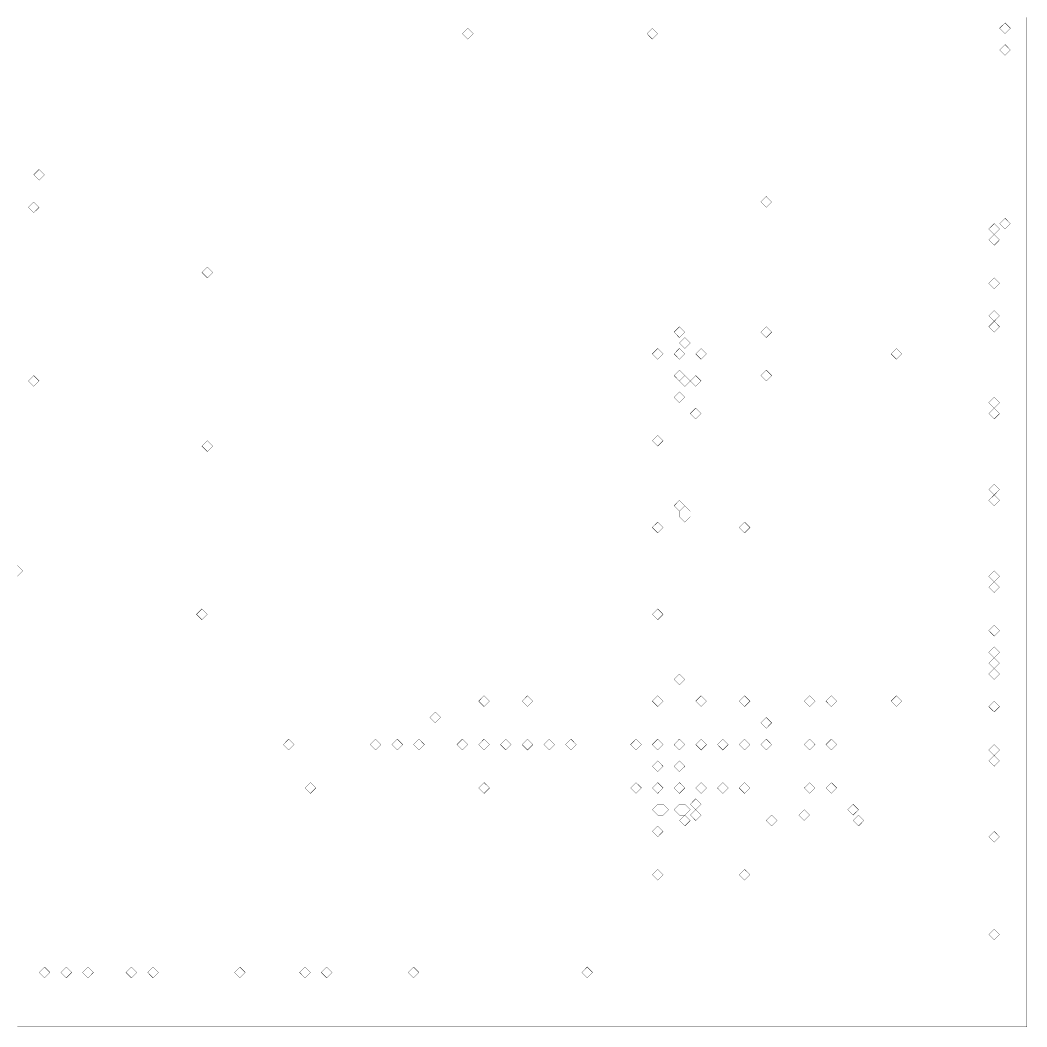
# Model space of a CAD drawing. Header units: metres. Extents: x 0 to 4939, y -4939 to 0.
# Drawn here: x 3146 to 4939, y -4939 to -3146 of the extents above; entities that cross this region are included whole.
import ezdxf

# ---------------------------------------------------------------- set-up
doc = ezdxf.new("R2010")
doc.units = ezdxf.units.M
doc.layers.add('substrate', color=5, linetype='Continuous')

msp = doc.modelspace()

# ---------------------------------------------------------------- linework, layer by layer
at = {"layer": 'substrate', "const_width": 0.5}
for points in [[(3140.8, -4938.3), (3150.5, -4938.3), (3160.1, -4938.3), (3169.8, -4938.3), (3179.5, -4938.3), (3189.1, -4938.3), (3198.8, -4938.3), (3208.5, -4938.3), (3218.1, -4938.3), (3227.8, -4938.3), (3237.5, -4938.3), (3247.1, -4938.3), (3256.8, -4938.3), (3266.5, -4938.3), (3276.1, -4938.3), (3285.8, -4938.3), (3295.4, -4938.3), (3305.1, -4938.3), (3314.8, -4938.3), (3324.4, -4938.3), (3334.1, -4938.3), (3343.8, -4938.3), (3353.4, -4938.3), (3363.1, -4938.3), (3372.8, -4938.3), (3382.4, -4938.3), (3392.1, -4938.3), (3401.8, -4938.3), (3411.4, -4938.3), (3421.1, -4938.3), (3430.7, -4938.3), (3440.4, -4938.3), (3450.1, -4938.3), (3459.7, -4938.3), (3469.4, -4938.3), (3479.1, -4938.3), (3488.7, -4938.3), (3498.4, -4938.3), (3508.1, -4938.3), (3517.7, -4938.3), (3527.4, -4938.3), (3537, -4938.3), (3546.7, -4938.3), (3556.4, -4938.3), (3566, -4938.3), (3575.7, -4938.3), (3585.4, -4938.3), (3595, -4938.3), (3604.7, -4938.3), (3614.4, -4938.3), (3624, -4938.3), (3633.7, -4938.3), (3643.4, -4938.3), (3653, -4938.3), (3662.7, -4938.3), (3672.3, -4938.3), (3682, -4938.3), (3691.7, -4938.3), (3701.3, -4938.3), (3711, -4938.3), (3720.7, -4938.3), (3730.3, -4938.3), (3740, -4938.3), (3749.7, -4938.3), (3759.3, -4938.3), (3769, -4938.3), (3778.6, -4938.3), (3788.3, -4938.3), (3798, -4938.3), (3807.6, -4938.3), (3817.3, -4938.3), (3827, -4938.3), (3836.6, -4938.3), (3846.3, -4938.3), (3856, -4938.3), (3865.6, -4938.3), (3875.3, -4938.3), (3885, -4938.3), (3894.6, -4938.3), (3904.3, -4938.3), (3913.9, -4938.3), (3923.6, -4938.3), (3933.3, -4938.3), (3942.9, -4938.3), (3952.6, -4938.3), (3962.3, -4938.3), (3971.9, -4938.3), (3981.6, -4938.3), (3991.3, -4938.3), (4000.9, -4938.3), (4010.6, -4938.3), (4020.2, -4938.3), (4029.9, -4938.3), (4039.6, -4938.3), (4049.2, -4938.3), (4058.9, -4938.3), (4068.6, -4938.3), (4078.2, -4938.3), (4087.9, -4938.3), (4097.6, -4938.3), (4107.2, -4938.3), (4116.9, -4938.3), (4126.6, -4938.3), (4136.2, -4938.3), (4145.9, -4938.3), (4155.5, -4938.3), (4165.2, -4938.3), (4174.9, -4938.3), (4184.5, -4938.3), (4194.2, -4938.3), (4203.9, -4938.3), (4213.5, -4938.3), (4223.2, -4938.3), (4232.9, -4938.3), (4242.5, -4938.3), (4252.2, -4938.3), (4261.9, -4938.3), (4271.5, -4938.3), (4281.2, -4938.3), (4290.8, -4938.3), (4300.5, -4938.3), (4310.2, -4938.3), (4319.8, -4938.3), (4329.5, -4938.3), (4339.2, -4938.3), (4348.8, -4938.3), (4358.5, -4938.3), (4368.2, -4938.3), (4377.8, -4938.3), (4387.5, -4938.3), (4397.1, -4938.3), (4406.8, -4938.3), (4416.5, -4938.3), (4426.1, -4938.3), (4435.8, -4938.3), (4445.5, -4938.3), (4455.1, -4938.3), (4464.8, -4938.3), (4474.5, -4938.3), (4484.1, -4938.3), (4493.8, -4938.3), (4503.5, -4938.3), (4513.1, -4938.3), (4522.8, -4938.3), (4532.4, -4938.3), (4542.1, -4938.3), (4551.8, -4938.3), (4561.4, -4938.3), (4571.1, -4938.3), (4580.8, -4938.3), (4590.4, -4938.3), (4600.1, -4938.3), (4609.8, -4938.3), (4619.4, -4938.3), (4629.1, -4938.3), (4638.8, -4938.3), (4648.4, -4938.3), (4658.1, -4938.3), (4667.7, -4938.3), (4677.4, -4938.3), (4687.1, -4938.3), (4696.7, -4938.3), (4706.4, -4938.3), (4716.1, -4938.3), (4725.7, -4938.3), (4735.4, -4938.3), (4745.1, -4938.3), (4754.7, -4938.3), (4764.4, -4938.3), (4774, -4938.3), (4783.7, -4938.3), (4793.4, -4938.3), (4803, -4938.3), (4812.7, -4938.3), (4822.4, -4938.3), (4832, -4938.3), (4841.7, -4938.3), (4851.4, -4938.3), (4861, -4938.3), (4870.7, -4938.3), (4880.4, -4938.3), (4890, -4938.3), (4899.7, -4938.3), (4909.3, -4938.3), (4919, -4938.3), (4928.7, -4938.3), (4938.3, -4938.3), (4938.3, -4928.7), (4938.3, -4919), (4938.3, -4909.3), (4938.3, -4899.7), (4938.3, -4890), (4938.3, -4880.4), (4938.3, -4870.7), (4938.3, -4861), (4938.3, -4851.4), (4938.3, -4841.7), (4938.3, -4832), (4938.3, -4822.4), (4938.3, -4812.7), (4938.3, -4803), (4938.3, -4793.4), (4938.3, -4783.7), (4938.3, -4774), (4938.3, -4764.4), (4938.3, -4754.7), (4938.3, -4745.1), (4938.3, -4735.4), (4938.3, -4725.7), (4938.3, -4716.1), (4938.3, -4706.4), (4938.3, -4696.7), (4938.3, -4687.1), (4938.3, -4677.4), (4938.3, -4667.7), (4938.3, -4658.1), (4938.3, -4648.4), (4938.3, -4638.8), (4938.3, -4629.1), (4938.3, -4619.4), (4938.3, -4609.8), (4938.3, -4600.1), (4938.3, -4590.4), (4938.3, -4580.8), (4938.3, -4571.1), (4938.3, -4561.4), (4938.3, -4551.8), (4938.3, -4542.1), (4938.3, -4532.4), (4938.3, -4522.8), (4938.3, -4513.1), (4938.3, -4503.5), (4938.3, -4493.8), (4938.3, -4484.1), (4938.3, -4474.5), (4938.3, -4464.8), (4938.3, -4455.1), (4938.3, -4445.5), (4938.3, -4435.8), (4938.3, -4426.1), (4938.3, -4416.5), (4938.3, -4406.8), (4938.3, -4397.1), (4938.3, -4387.5), (4938.3, -4377.8), (4938.3, -4368.2), (4938.3, -4358.5), (4938.3, -4348.8), (4938.3, -4339.2), (4938.3, -4329.5), (4938.3, -4319.8), (4938.3, -4310.2), (4938.3, -4300.5), (4938.3, -4290.8), (4938.3, -4281.2), (4938.3, -4271.5), (4938.3, -4261.9), (4938.3, -4252.2), (4938.3, -4242.5), (4938.3, -4232.9), (4938.3, -4223.2), (4938.3, -4213.5), (4938.3, -4203.9), (4938.3, -4194.2), (4938.3, -4184.5), (4938.3, -4174.9), (4938.3, -4165.2), (4938.3, -4155.5), (4938.3, -4145.9), (4938.3, -4136.2), (4938.3, -4126.6), (4938.3, -4116.9), (4938.3, -4107.2), (4938.3, -4097.6), (4938.3, -4087.9), (4938.3, -4078.2), (4938.3, -4068.6), (4938.3, -4058.9), (4938.3, -4049.2), (4938.3, -4039.6), (4938.3, -4029.9), (4938.3, -4020.2), (4938.3, -4010.6), (4938.3, -4000.9), (4938.3, -3991.3), (4938.3, -3981.6), (4938.3, -3971.9), (4938.3, -3962.3), (4938.3, -3952.6), (4938.3, -3942.9), (4938.3, -3933.3), (4938.3, -3923.6), (4938.3, -3913.9), (4938.3, -3904.3), (4938.3, -3894.6), (4938.3, -3885), (4938.3, -3875.3), (4938.3, -3865.6), (4938.3, -3856), (4938.3, -3846.3), (4938.3, -3836.6), (4938.3, -3827), (4938.3, -3817.3), (4938.3, -3807.6), (4938.3, -3798), (4938.3, -3788.3), (4938.3, -3778.6), (4938.3, -3769), (4938.3, -3759.3), (4938.3, -3749.7), (4938.3, -3740), (4938.3, -3730.3), (4938.3, -3720.7), (4938.3, -3711), (4938.3, -3701.3), (4938.3, -3691.7), (4938.3, -3682), (4938.3, -3672.3), (4938.3, -3662.7), (4938.3, -3653), (4938.3, -3643.4), (4938.3, -3633.7), (4938.3, -3624), (4938.3, -3614.4), (4938.3, -3604.7), (4938.3, -3595), (4938.3, -3585.4), (4938.3, -3575.7), (4938.3, -3566), (4938.3, -3556.4), (4938.3, -3546.7), (4938.3, -3537), (4938.3, -3527.4), (4938.3, -3517.7), (4938.3, -3508.1), (4938.3, -3498.4), (4938.3, -3488.7), (4938.3, -3479.1), (4938.3, -3469.4), (4938.3, -3459.7), (4938.3, -3450.1), (4938.3, -3440.4), (4938.3, -3430.7), (4938.3, -3421.1), (4938.3, -3411.4), (4938.3, -3401.8), (4938.3, -3392.1), (4938.3, -3382.4), (4938.3, -3372.8), (4938.3, -3363.1), (4938.3, -3353.4), (4938.3, -3343.8), (4938.3, -3334.1), (4938.3, -3324.4), (4938.3, -3314.8), (4938.3, -3305.1), (4938.3, -3295.4), (4938.3, -3285.8), (4938.3, -3276.1), (4938.3, -3266.5), (4938.3, -3256.8), (4938.3, -3247.1), (4938.3, -3237.5), (4938.3, -3227.8), (4938.3, -3218.1), (4938.3, -3208.5), (4938.3, -3198.8), (4938.3, -3189.1), (4938.3, -3179.5), (4938.3, -3169.8), (4938.3, -3160.1), (4938.3, -3150.5), (4938.3, -3140.8)], [(3140.8, -4116.9), (3150.5, -4126.6), (3140.8, -4136.2)]]:
    msp.add_lwpolyline(points, dxfattribs=at)
for points in [[(4890, -3160.1), (4899.7, -3150.5), (4909.3, -3160.1), (4899.7, -3169.8)], [(3933.3, -3169.8), (3942.9, -3160.1), (3952.6, -3169.8), (3942.9, -3179.5)], [(4261.9, -3169.8), (4271.5, -3160.1), (4281.2, -3169.8), (4271.5, -3179.5)], [(4890, -3198.8), (4899.7, -3189.1), (4909.3, -3198.8), (4899.7, -3208.5)], [(3169.8, -3421.1), (3179.5, -3411.4), (3189.1, -3421.1), (3179.5, -3430.7)], [(4464.8, -3469.4), (4474.5, -3459.7), (4484.1, -3469.4), (4474.5, -3479.1)], [(3160.1, -3479.1), (3169.8, -3469.4), (3179.5, -3479.1), (3169.8, -3488.7)], [(4870.7, -3517.7), (4880.4, -3508.1), (4890, -3517.7), (4880.4, -3527.4)], [(4890, -3508.1), (4899.7, -3498.4), (4909.3, -3508.1), (4899.7, -3517.7)], [(4870.7, -3537), (4880.4, -3527.4), (4890, -3537), (4880.4, -3546.7)], [(3469.4, -3595), (3479.1, -3585.4), (3488.7, -3595), (3479.1, -3604.7)], [(4870.7, -3614.4), (4880.4, -3604.7), (4890, -3614.4), (4880.4, -3624)], [(4870.7, -3672.3), (4880.4, -3662.7), (4890, -3672.3), (4880.4, -3682)], [(4310.2, -3701.3), (4319.8, -3691.7), (4329.5, -3701.3), (4319.8, -3711)], [(4464.8, -3701.3), (4474.5, -3691.7), (4484.1, -3701.3), (4474.5, -3711)], [(4870.7, -3691.7), (4880.4, -3682), (4890, -3691.7), (4880.4, -3701.3)], [(4319.8, -3720.7), (4329.5, -3711), (4339.2, -3720.7), (4329.5, -3730.3)], [(4271.5, -3740), (4281.2, -3730.3), (4290.8, -3740), (4281.2, -3749.7)], [(4310.2, -3740), (4319.8, -3730.3), (4329.5, -3740), (4319.8, -3749.7)], [(4348.8, -3740), (4358.5, -3730.3), (4368.2, -3740), (4358.5, -3749.7)], [(4696.7, -3740), (4706.4, -3730.3), (4716.1, -3740), (4706.4, -3749.7)], [(3160.1, -3788.3), (3169.8, -3778.6), (3179.5, -3788.3), (3169.8, -3798)], [(4310.2, -3778.6), (4319.8, -3769), (4329.5, -3778.6), (4319.8, -3788.3)], [(4319.8, -3788.3), (4329.5, -3778.6), (4339.2, -3788.3), (4329.5, -3798)], [(4339.2, -3788.3), (4348.8, -3778.6), (4358.5, -3788.3), (4348.8, -3798)], [(4464.8, -3778.6), (4474.5, -3769), (4484.1, -3778.6), (4474.5, -3788.3)], [(4310.2, -3817.3), (4319.8, -3807.6), (4329.5, -3817.3), (4319.8, -3827)], [(4870.7, -3827), (4880.4, -3817.3), (4890, -3827), (4880.4, -3836.6)], [(4339.2, -3846.3), (4348.8, -3836.6), (4358.5, -3846.3), (4348.8, -3856)], [(4870.7, -3846.3), (4880.4, -3836.6), (4890, -3846.3), (4880.4, -3856)], [(4271.5, -3894.6), (4281.2, -3885), (4290.8, -3894.6), (4281.2, -3904.3)], [(3469.4, -3904.3), (3479.1, -3894.6), (3488.7, -3904.3), (3479.1, -3913.9)], [(4870.7, -3981.6), (4880.4, -3971.9), (4890, -3981.6), (4880.4, -3991.3)], [(4870.7, -4000.9), (4880.4, -3991.3), (4890, -4000.9), (4880.4, -4010.6)], [(4310.2, -4010.6), (4319.8, -4000.9), (4329.5, -4010.6), (4319.8, -4020.2)], [(4319.8, -4020.2), (4329.5, -4010.6), (4339.2, -4020.2), (4339.2, -4029.9), (4329.5, -4039.6), (4319.8, -4029.9)], [(4271.5, -4049.2), (4281.2, -4039.6), (4290.8, -4049.2), (4281.2, -4058.9)], [(4426.1, -4049.2), (4435.8, -4039.6), (4445.5, -4049.2), (4435.8, -4058.9)], [(4870.7, -4136.2), (4880.4, -4126.6), (4890, -4136.2), (4880.4, -4145.9)], [(4870.7, -4155.5), (4880.4, -4145.9), (4890, -4155.5), (4880.4, -4165.2)], [(3459.7, -4203.9), (3469.4, -4194.2), (3479.1, -4203.9), (3469.4, -4213.5)], [(4271.5, -4203.9), (4281.2, -4194.2), (4290.8, -4203.9), (4281.2, -4213.5)], [(4870.7, -4232.9), (4880.4, -4223.2), (4890, -4232.9), (4880.4, -4242.5)], [(4870.7, -4271.5), (4880.4, -4261.9), (4890, -4271.5), (4880.4, -4281.2)], [(4870.7, -4290.8), (4880.4, -4281.2), (4890, -4290.8), (4880.4, -4300.5)], [(4870.7, -4310.2), (4880.4, -4300.5), (4890, -4310.2), (4880.4, -4319.8)], [(4310.2, -4319.8), (4319.8, -4310.2), (4329.5, -4319.8), (4319.8, -4329.5)], [(3962.3, -4358.5), (3971.9, -4348.8), (3981.6, -4358.5), (3971.9, -4368.2)], [(4039.6, -4358.5), (4049.2, -4348.8), (4058.9, -4358.5), (4049.2, -4368.2)], [(4271.5, -4358.5), (4281.2, -4348.8), (4290.8, -4358.5), (4281.2, -4368.2)], [(4348.8, -4358.5), (4358.5, -4348.8), (4368.2, -4358.5), (4358.5, -4368.2)], [(4426.1, -4358.5), (4435.8, -4348.8), (4445.5, -4358.5), (4435.8, -4368.2)], [(4542.1, -4358.5), (4551.8, -4348.8), (4561.4, -4358.5), (4551.8, -4368.2)], [(4580.8, -4358.5), (4590.4, -4348.8), (4600.1, -4358.5), (4590.4, -4368.2)], [(4696.7, -4358.5), (4706.4, -4348.8), (4716.1, -4358.5), (4706.4, -4368.2)], [(4870.7, -4368.2), (4880.4, -4358.5), (4890, -4368.2), (4880.4, -4377.8)], [(3875.3, -4387.5), (3885, -4377.8), (3894.6, -4387.5), (3885, -4397.1)], [(4464.8, -4397.1), (4474.5, -4387.5), (4484.1, -4397.1), (4474.5, -4406.8)], [(3614.4, -4435.8), (3624, -4426.1), (3633.7, -4435.8), (3624, -4445.5)], [(3769, -4435.8), (3778.6, -4426.1), (3788.3, -4435.8), (3778.6, -4445.5)], [(3807.6, -4435.8), (3817.3, -4426.1), (3827, -4435.8), (3817.3, -4445.5)], [(3846.3, -4435.8), (3856, -4426.1), (3865.6, -4435.8), (3856, -4445.5)], [(3923.6, -4435.8), (3933.3, -4426.1), (3942.9, -4435.8), (3933.3, -4445.5)], [(3962.3, -4435.8), (3971.9, -4426.1), (3981.6, -4435.8), (3971.9, -4445.5)], [(4000.9, -4435.8), (4010.6, -4426.1), (4020.2, -4435.8), (4010.6, -4445.5)], [(4039.6, -4435.8), (4049.2, -4426.1), (4058.9, -4435.8), (4049.2, -4445.5)], [(4078.2, -4435.8), (4087.9, -4426.1), (4097.6, -4435.8), (4087.9, -4445.5)], [(4116.9, -4435.8), (4126.6, -4426.1), (4136.2, -4435.8), (4126.6, -4445.5)], [(4232.9, -4435.8), (4242.5, -4426.1), (4252.2, -4435.8), (4242.5, -4445.5)], [(4271.5, -4435.8), (4281.2, -4426.1), (4290.8, -4435.8), (4281.2, -4445.5)], [(4310.2, -4435.8), (4319.8, -4426.1), (4329.5, -4435.8), (4319.8, -4445.5)], [(4348.8, -4435.8), (4358.5, -4426.1), (4368.2, -4435.8), (4358.5, -4445.5)], [(4387.5, -4435.8), (4397.1, -4426.1), (4406.8, -4435.8), (4397.1, -4445.5)], [(4426.1, -4435.8), (4435.8, -4426.1), (4445.5, -4435.8), (4435.8, -4445.5)], [(4464.8, -4435.8), (4474.5, -4426.1), (4484.1, -4435.8), (4474.5, -4445.5)], [(4542.1, -4435.8), (4551.8, -4426.1), (4561.4, -4435.8), (4551.8, -4445.5)], [(4580.8, -4435.8), (4590.4, -4426.1), (4600.1, -4435.8), (4590.4, -4445.5)], [(4870.7, -4445.5), (4880.4, -4435.8), (4890, -4445.5), (4880.4, -4455.1)], [(4870.7, -4464.8), (4880.4, -4455.1), (4890, -4464.8), (4880.4, -4474.5)], [(4271.5, -4474.5), (4281.2, -4464.8), (4290.8, -4474.5), (4281.2, -4484.1)], [(4310.2, -4474.5), (4319.8, -4464.8), (4329.5, -4474.5), (4319.8, -4484.1)], [(3653, -4513.1), (3662.7, -4503.5), (3672.3, -4513.1), (3662.7, -4522.8)], [(3962.3, -4513.1), (3971.9, -4503.5), (3981.6, -4513.1), (3971.9, -4522.8)], [(4232.9, -4513.1), (4242.5, -4503.5), (4252.2, -4513.1), (4242.5, -4522.8)], [(4271.5, -4513.1), (4281.2, -4503.5), (4290.8, -4513.1), (4281.2, -4522.8)], [(4310.2, -4513.1), (4319.8, -4503.5), (4329.5, -4513.1), (4319.8, -4522.8)], [(4348.8, -4513.1), (4358.5, -4503.5), (4368.2, -4513.1), (4358.5, -4522.8)], [(4387.5, -4513.1), (4397.1, -4503.5), (4406.8, -4513.1), (4397.1, -4522.8)], [(4426.1, -4513.1), (4435.8, -4503.5), (4445.5, -4513.1), (4435.8, -4522.8)], [(4542.1, -4513.1), (4551.8, -4503.5), (4561.4, -4513.1), (4551.8, -4522.8)], [(4580.8, -4513.1), (4590.4, -4503.5), (4600.1, -4513.1), (4590.4, -4522.8)], [(4339.2, -4542.1), (4348.8, -4532.4), (4358.5, -4542.1), (4348.8, -4551.8)], [(4271.5, -4551.8), (4281.2, -4542.1), (4290.8, -4542.1), (4300.5, -4551.8), (4290.8, -4561.4), (4281.2, -4561.4)], [(4310.2, -4551.8), (4319.8, -4542.1), (4329.5, -4542.1), (4339.2, -4551.8), (4329.5, -4561.4), (4319.8, -4561.4)], [(4339.2, -4561.4), (4348.8, -4551.8), (4358.5, -4561.4), (4348.8, -4571.1)], [(4532.4, -4561.4), (4542.1, -4551.8), (4551.8, -4561.4), (4542.1, -4571.1)], [(4619.4, -4551.8), (4629.1, -4542.1), (4638.8, -4551.8), (4629.1, -4561.4)], [(4319.8, -4571.1), (4329.5, -4561.4), (4339.2, -4571.1), (4329.5, -4580.8)], [(4474.5, -4571.1), (4484.1, -4561.4), (4493.8, -4571.1), (4484.1, -4580.8)], [(4629.1, -4571.1), (4638.8, -4561.4), (4648.4, -4571.1), (4638.8, -4580.8)], [(4271.5, -4590.4), (4281.2, -4580.8), (4290.8, -4590.4), (4281.2, -4600.1)], [(4870.7, -4600.1), (4880.4, -4590.4), (4890, -4600.1), (4880.4, -4609.8)], [(4271.5, -4667.7), (4281.2, -4658.1), (4290.8, -4667.7), (4281.2, -4677.4)], [(4426.1, -4667.7), (4435.8, -4658.1), (4445.5, -4667.7), (4435.8, -4677.4)], [(4870.7, -4774), (4880.4, -4764.4), (4890, -4774), (4880.4, -4783.7)], [(3179.5, -4841.7), (3189.1, -4832), (3198.8, -4841.7), (3189.1, -4851.4)], [(3218.1, -4841.7), (3227.8, -4832), (3237.5, -4841.7), (3227.8, -4851.4)], [(3256.8, -4841.7), (3266.5, -4832), (3276.1, -4841.7), (3266.5, -4851.4)], [(3334.1, -4841.7), (3343.8, -4832), (3353.4, -4841.7), (3343.8, -4851.4)], [(3372.8, -4841.7), (3382.4, -4832), (3392.1, -4841.7), (3382.4, -4851.4)], [(3527.4, -4841.7), (3537, -4832), (3546.7, -4841.7), (3537, -4851.4)], [(3643.4, -4841.7), (3653, -4832), (3662.7, -4841.7), (3653, -4851.4)], [(3682, -4841.7), (3691.7, -4832), (3701.3, -4841.7), (3691.7, -4851.4)], [(3836.6, -4841.7), (3846.3, -4832), (3856, -4841.7), (3846.3, -4851.4)], [(4145.9, -4841.7), (4155.5, -4832), (4165.2, -4841.7), (4155.5, -4851.4)]]:
    msp.add_lwpolyline(points, close=True, dxfattribs=at)

doc.saveas('drawing.dxf')
